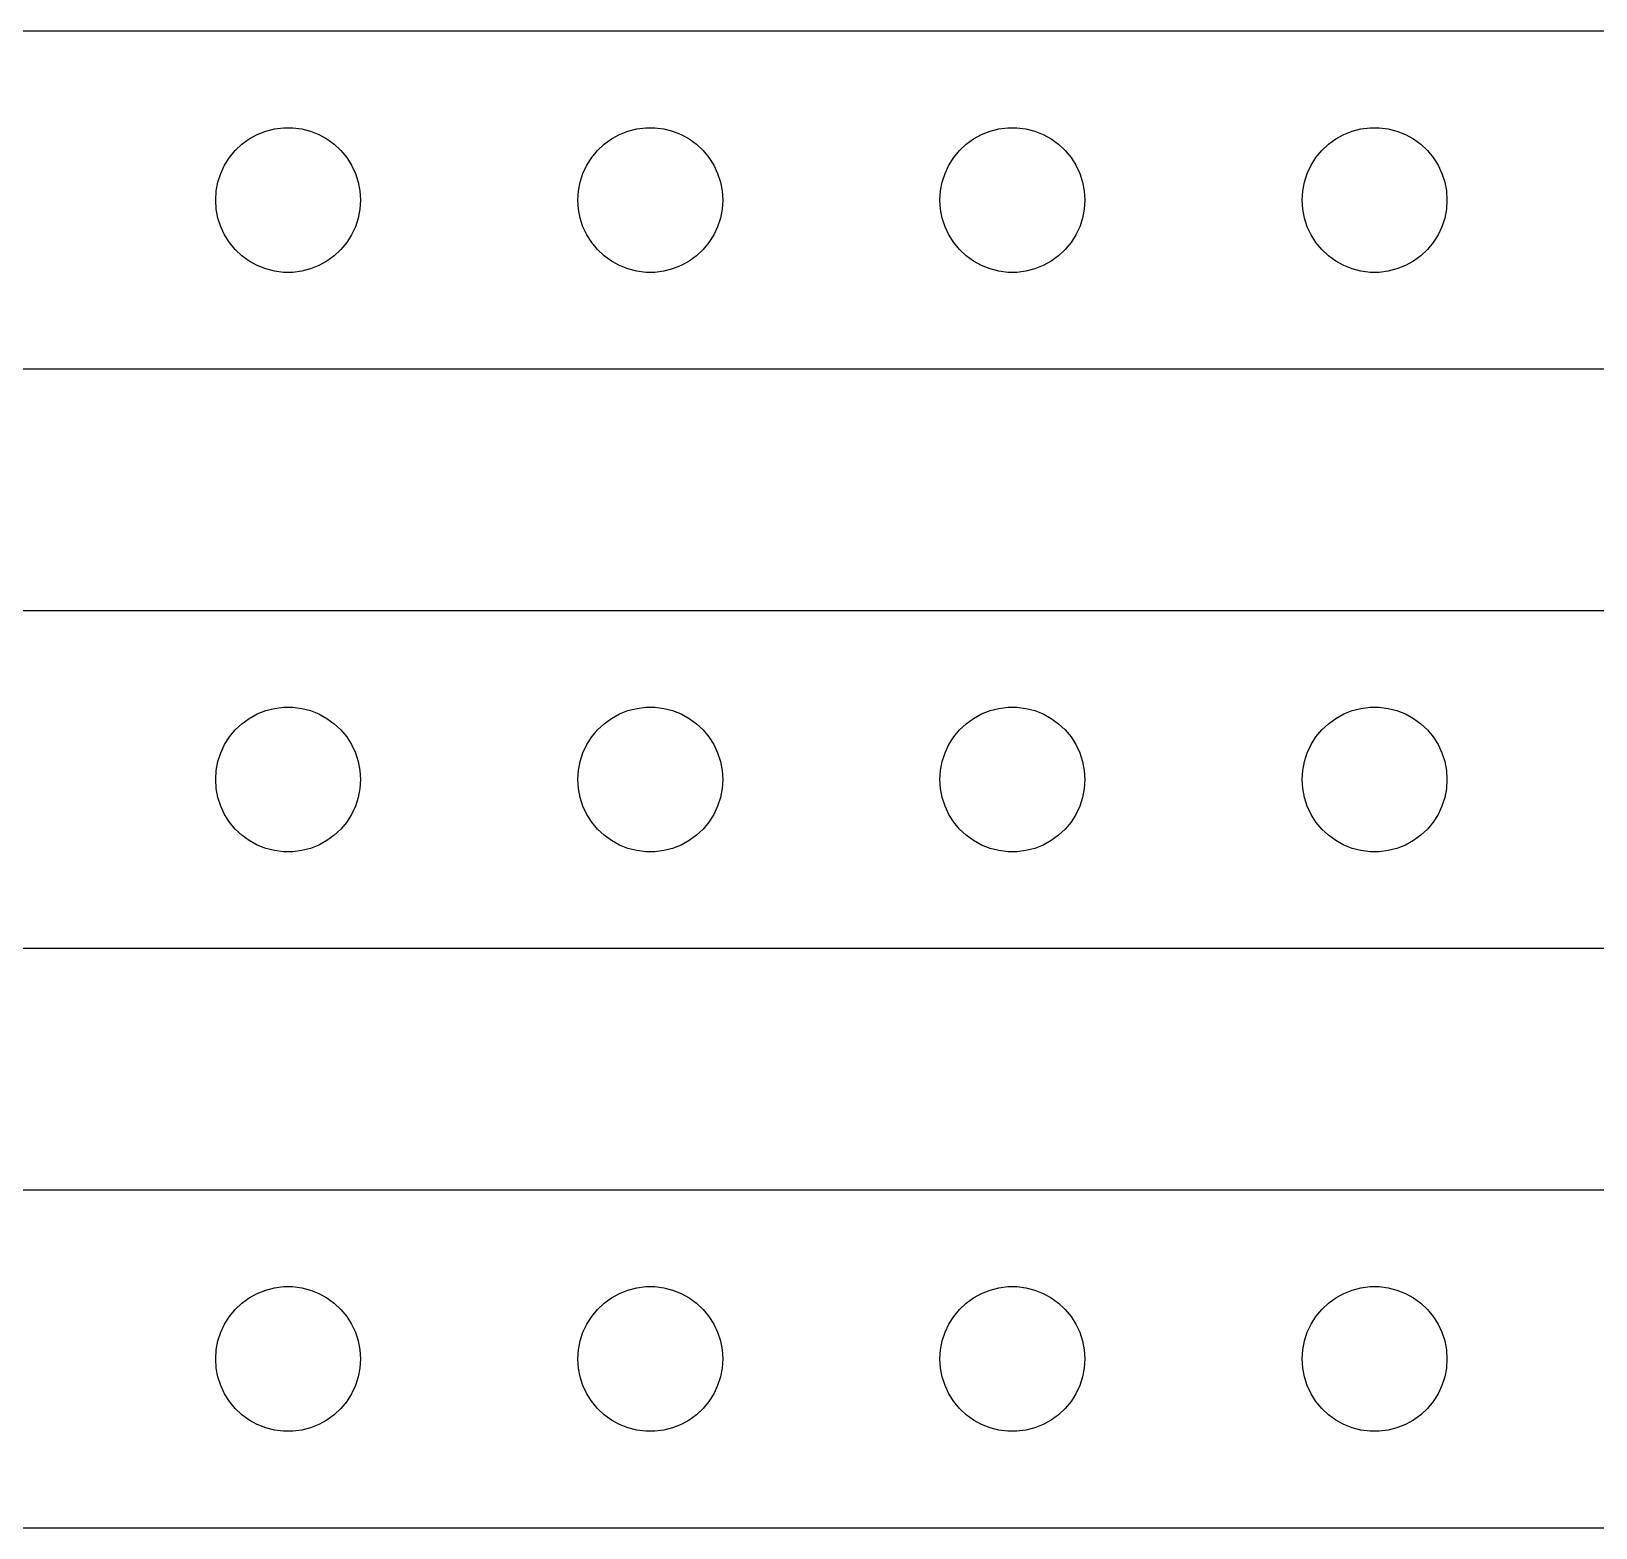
# Model space of a CAD drawing. Header units: metres. Extents: x -142 to 142, y 41 to 103.
# Drawn here: x -70.6 to -5.8, y 41 to 103 of the extents above; entities that cross this region are included whole.
import ezdxf

# ---------------------------------------------------------------- set-up
doc = ezdxf.new("R2010")
doc.units = ezdxf.units.M

msp = doc.modelspace()

# ---------------------------------------------------------------- linework, layer by layer
for p, q in [((137.314, 102.99), (-137.314, 102.99)), ((-61.9123, 98.3115), (-61.6075, 98.533)), ((-61.6075, 98.533), (-61.2773, 98.7145)), ((-61.2773, 98.7145), (-60.927, 98.8532)), ((-60.927, 98.8532), (-60.5621, 98.9469)), ((-60.5621, 98.9469), (-60.1884, 98.9941)), ((-60.1884, 98.9941), (-59.8116, 98.9941)), ((-59.8116, 98.9941), (-59.4379, 98.9469)), ((-59.4379, 98.9469), (-59.0729, 98.8532)), ((-59.0729, 98.8532), (-58.7227, 98.7145)), ((-58.7227, 98.7145), (-58.3925, 98.533)), ((-58.3925, 98.533), (-58.0877, 98.3115)), ((-46.9123, 98.3115), (-46.6075, 98.533)), ((-46.6075, 98.533), (-46.2773, 98.7145)), ((-46.2773, 98.7145), (-45.927, 98.8532)), ((-45.927, 98.8532), (-45.5621, 98.9469)), ((-45.5621, 98.9469), (-45.1884, 98.9941)), ((-45.1884, 98.9941), (-44.8116, 98.9941)), ((-44.8116, 98.9941), (-44.4379, 98.9469)), ((-44.4379, 98.9469), (-44.0729, 98.8532)), ((-44.0729, 98.8532), (-43.7227, 98.7145)), ((-43.7227, 98.7145), (-43.3925, 98.533)), ((-43.3925, 98.533), (-43.0877, 98.3115)), ((-31.9123, 98.3115), (-31.6075, 98.533)), ((-31.6075, 98.533), (-31.2773, 98.7145)), ((-31.2773, 98.7145), (-30.927, 98.8532)), ((-30.927, 98.8532), (-30.5621, 98.9469)), ((-30.5621, 98.9469), (-30.1884, 98.9941)), ((-30.1884, 98.9941), (-29.8116, 98.9941)), ((-29.8116, 98.9941), (-29.4379, 98.9469)), ((-29.4379, 98.9469), (-29.0729, 98.8532)), ((-29.0729, 98.8532), (-28.7227, 98.7145)), ((-28.7227, 98.7145), (-28.3925, 98.533)), ((-28.3925, 98.533), (-28.0877, 98.3115)), ((-16.9123, 98.3115), (-16.6075, 98.533)), ((-16.6075, 98.533), (-16.2773, 98.7145)), ((-16.2773, 98.7145), (-15.927, 98.8532)), ((-15.927, 98.8532), (-15.5621, 98.9469)), ((-15.5621, 98.9469), (-15.1884, 98.9941)), ((-15.1884, 98.9941), (-14.8116, 98.9941)), ((-14.8116, 98.9941), (-14.4379, 98.9469)), ((-14.4379, 98.9469), (-14.0729, 98.8532)), ((-14.0729, 98.8532), (-13.7227, 98.7145)), ((-13.7227, 98.7145), (-13.3925, 98.533)), ((-13.3925, 98.533), (-13.0877, 98.3115)), ((-62.427, 97.7634), (-62.1869, 98.0536)), ((-62.1869, 98.0536), (-61.9123, 98.3115)), ((-58.0877, 98.3115), (-57.8131, 98.0536)), ((-57.8131, 98.0536), (-57.5729, 97.7634)), ((-47.427, 97.7634), (-47.1869, 98.0536)), ((-47.1869, 98.0536), (-46.9123, 98.3115)), ((-43.0877, 98.3115), (-42.8131, 98.0536)), ((-42.8131, 98.0536), (-42.5729, 97.7634)), ((-32.427, 97.7634), (-32.1869, 98.0536)), ((-32.1869, 98.0536), (-31.9123, 98.3115)), ((-28.0877, 98.3115), (-27.8131, 98.0536)), ((-27.8131, 98.0536), (-27.5729, 97.7634)), ((-17.427, 97.7634), (-17.1869, 98.0536)), ((-17.1869, 98.0536), (-16.9123, 98.3115)), ((-13.0877, 98.3115), (-12.8131, 98.0536)), ((-12.8131, 98.0536), (-12.5729, 97.7634)), ((-62.7893, 97.1044), (-62.6289, 97.4453)), ((-62.6289, 97.4453), (-62.427, 97.7634)), ((-57.5729, 97.7634), (-57.3711, 97.4453)), ((-57.3711, 97.4453), (-57.2107, 97.1044)), ((-47.7893, 97.1044), (-47.6289, 97.4453)), ((-47.6289, 97.4453), (-47.427, 97.7634)), ((-42.5729, 97.7634), (-42.3711, 97.4453)), ((-42.3711, 97.4453), (-42.2107, 97.1044)), ((-32.7893, 97.1044), (-32.6289, 97.4453)), ((-32.6289, 97.4453), (-32.427, 97.7634)), ((-27.5729, 97.7634), (-27.3711, 97.4453)), ((-27.3711, 97.4453), (-27.2107, 97.1044)), ((-17.7893, 97.1044), (-17.6289, 97.4453)), ((-17.6289, 97.4453), (-17.427, 97.7634)), ((-12.5729, 97.7634), (-12.3711, 97.4453)), ((-12.3711, 97.4453), (-12.2107, 97.1044)), ((-62.9763, 96.376), (-62.9057, 96.7461)), ((-62.9057, 96.7461), (-62.7893, 97.1044)), ((-57.2107, 97.1044), (-57.0942, 96.7461)), ((-57.0942, 96.7461), (-57.0237, 96.376)), ((-47.9763, 96.376), (-47.9057, 96.7461)), ((-47.9057, 96.7461), (-47.7893, 97.1044)), ((-42.2107, 97.1044), (-42.0942, 96.7461)), ((-42.0942, 96.7461), (-42.0237, 96.376)), ((-32.9763, 96.376), (-32.9057, 96.7461)), ((-32.9057, 96.7461), (-32.7893, 97.1044)), ((-27.2107, 97.1044), (-27.0942, 96.7461)), ((-27.0942, 96.7461), (-27.0237, 96.376)), ((-17.9763, 96.376), (-17.9057, 96.7461)), ((-17.9057, 96.7461), (-17.7893, 97.1044)), ((-12.2107, 97.1044), (-12.0942, 96.7461)), ((-12.0942, 96.7461), (-12.0237, 96.376)), ((-63, 96), (-62.9763, 96.376)), ((-62.9763, 95.624), (-63, 96)), ((-57.0237, 96.376), (-57, 96)), ((-57, 96), (-57.0237, 95.624)), ((-48, 96), (-47.9763, 96.376)), ((-47.9763, 95.624), (-48, 96)), ((-42.0237, 96.376), (-42, 96)), ((-42, 96), (-42.0237, 95.624)), ((-33, 96), (-32.9763, 96.376)), ((-32.9763, 95.624), (-33, 96)), ((-27.0237, 96.376), (-27, 96)), ((-27, 96), (-27.0237, 95.624)), ((-18, 96), (-17.9763, 96.376)), ((-17.9763, 95.624), (-18, 96)), ((-12.0237, 96.376), (-12, 96)), ((-12, 96), (-12.0237, 95.624)), ((-62.9057, 95.2539), (-62.9763, 95.624)), ((-62.7893, 94.8956), (-62.9057, 95.2539)), ((-57.0942, 95.2539), (-57.2107, 94.8956)), ((-57.0237, 95.624), (-57.0942, 95.2539)), ((-47.9057, 95.2539), (-47.9763, 95.624)), ((-47.7893, 94.8956), (-47.9057, 95.2539)), ((-42.0942, 95.2539), (-42.2107, 94.8956)), ((-42.0237, 95.624), (-42.0942, 95.2539)), ((-32.9057, 95.2539), (-32.9763, 95.624)), ((-32.7893, 94.8956), (-32.9057, 95.2539)), ((-27.0942, 95.2539), (-27.2107, 94.8956)), ((-27.0237, 95.624), (-27.0942, 95.2539)), ((-17.9057, 95.2539), (-17.9763, 95.624)), ((-17.7893, 94.8956), (-17.9057, 95.2539)), ((-12.0942, 95.2539), (-12.2107, 94.8956)), ((-12.0237, 95.624), (-12.0942, 95.2539)), ((-62.6289, 94.5547), (-62.7893, 94.8956)), ((-57.2107, 94.8956), (-57.3711, 94.5547)), ((-47.6289, 94.5547), (-47.7893, 94.8956)), ((-42.2107, 94.8956), (-42.3711, 94.5547)), ((-32.6289, 94.5547), (-32.7893, 94.8956)), ((-27.2107, 94.8956), (-27.3711, 94.5547)), ((-17.6289, 94.5547), (-17.7893, 94.8956)), ((-12.2107, 94.8956), (-12.3711, 94.5547)), ((-62.427, 94.2366), (-62.6289, 94.5547)), ((-62.1869, 93.9464), (-62.427, 94.2366)), ((-57.5729, 94.2366), (-57.8131, 93.9464)), ((-57.3711, 94.5547), (-57.5729, 94.2366)), ((-47.427, 94.2366), (-47.6289, 94.5547)), ((-47.1869, 93.9464), (-47.427, 94.2366)), ((-42.5729, 94.2366), (-42.8131, 93.9464)), ((-42.3711, 94.5547), (-42.5729, 94.2366)), ((-32.427, 94.2366), (-32.6289, 94.5547)), ((-32.1869, 93.9464), (-32.427, 94.2366)), ((-27.5729, 94.2366), (-27.8131, 93.9464)), ((-27.3711, 94.5547), (-27.5729, 94.2366)), ((-17.427, 94.2366), (-17.6289, 94.5547)), ((-17.1869, 93.9464), (-17.427, 94.2366)), ((-12.5729, 94.2366), (-12.8131, 93.9464)), ((-12.3711, 94.5547), (-12.5729, 94.2366)), ((-61.9123, 93.6885), (-62.1869, 93.9464)), ((-61.6075, 93.467), (-61.9123, 93.6885)), ((-61.2773, 93.2855), (-61.6075, 93.467)), ((-58.3925, 93.467), (-58.7227, 93.2855)), ((-58.0877, 93.6885), (-58.3925, 93.467)), ((-57.8131, 93.9464), (-58.0877, 93.6885)), ((-46.9123, 93.6885), (-47.1869, 93.9464)), ((-46.6075, 93.467), (-46.9123, 93.6885)), ((-46.2773, 93.2855), (-46.6075, 93.467)), ((-43.3925, 93.467), (-43.7227, 93.2855)), ((-43.0877, 93.6885), (-43.3925, 93.467)), ((-42.8131, 93.9464), (-43.0877, 93.6885)), ((-31.9123, 93.6885), (-32.1869, 93.9464)), ((-31.6075, 93.467), (-31.9123, 93.6885)), ((-31.2773, 93.2855), (-31.6075, 93.467)), ((-28.3925, 93.467), (-28.7227, 93.2855)), ((-28.0877, 93.6885), (-28.3925, 93.467)), ((-27.8131, 93.9464), (-28.0877, 93.6885)), ((-16.9123, 93.6885), (-17.1869, 93.9464)), ((-16.6075, 93.467), (-16.9123, 93.6885)), ((-16.2773, 93.2855), (-16.6075, 93.467)), ((-13.3925, 93.467), (-13.7227, 93.2855)), ((-13.0877, 93.6885), (-13.3925, 93.467)), ((-12.8131, 93.9464), (-13.0877, 93.6885)), ((-60.927, 93.1468), (-61.2773, 93.2855)), ((-60.5621, 93.0531), (-60.927, 93.1468)), ((-60.1884, 93.0059), (-60.5621, 93.0531)), ((-59.8116, 93.0059), (-60.1884, 93.0059)), ((-59.4379, 93.0531), (-59.8116, 93.0059)), ((-59.0729, 93.1468), (-59.4379, 93.0531)), ((-58.7227, 93.2855), (-59.0729, 93.1468)), ((-45.927, 93.1468), (-46.2773, 93.2855)), ((-45.5621, 93.0531), (-45.927, 93.1468)), ((-45.1884, 93.0059), (-45.5621, 93.0531)), ((-44.8116, 93.0059), (-45.1884, 93.0059)), ((-44.4379, 93.0531), (-44.8116, 93.0059)), ((-44.0729, 93.1468), (-44.4379, 93.0531)), ((-43.7227, 93.2855), (-44.0729, 93.1468)), ((-30.927, 93.1468), (-31.2773, 93.2855)), ((-30.5621, 93.0531), (-30.927, 93.1468)), ((-30.1884, 93.0059), (-30.5621, 93.0531)), ((-29.8116, 93.0059), (-30.1884, 93.0059)), ((-29.4379, 93.0531), (-29.8116, 93.0059)), ((-29.0729, 93.1468), (-29.4379, 93.0531)), ((-28.7227, 93.2855), (-29.0729, 93.1468)), ((-15.927, 93.1468), (-16.2773, 93.2855)), ((-15.5621, 93.0531), (-15.927, 93.1468)), ((-15.1884, 93.0059), (-15.5621, 93.0531)), ((-14.8116, 93.0059), (-15.1884, 93.0059)), ((-14.4379, 93.0531), (-14.8116, 93.0059)), ((-14.0729, 93.1468), (-14.4379, 93.0531)), ((-13.7227, 93.2855), (-14.0729, 93.1468)), ((-137.314, 89.0099), (137.314, 89.0099)), ((137.314, 78.9901), (-137.314, 78.9901)), ((-61.9123, 74.3115), (-61.6075, 74.533)), ((-61.6075, 74.533), (-61.2773, 74.7145)), ((-61.2773, 74.7145), (-60.927, 74.8532)), ((-60.927, 74.8532), (-60.5621, 74.9469)), ((-60.5621, 74.9469), (-60.1884, 74.9941)), ((-60.1884, 74.9941), (-59.8116, 74.9941)), ((-59.8116, 74.9941), (-59.4379, 74.9469)), ((-59.4379, 74.9469), (-59.0729, 74.8532)), ((-59.0729, 74.8532), (-58.7227, 74.7145)), ((-58.7227, 74.7145), (-58.3925, 74.533)), ((-58.3925, 74.533), (-58.0877, 74.3115)), ((-46.9123, 74.3115), (-46.6075, 74.533)), ((-46.6075, 74.533), (-46.2773, 74.7145)), ((-46.2773, 74.7145), (-45.927, 74.8532)), ((-45.927, 74.8532), (-45.5621, 74.9469)), ((-45.5621, 74.9469), (-45.1884, 74.9941)), ((-45.1884, 74.9941), (-44.8116, 74.9941)), ((-44.8116, 74.9941), (-44.4379, 74.9469)), ((-44.4379, 74.9469), (-44.0729, 74.8532)), ((-44.0729, 74.8532), (-43.7227, 74.7145)), ((-43.7227, 74.7145), (-43.3925, 74.533)), ((-43.3925, 74.533), (-43.0877, 74.3115)), ((-31.9123, 74.3115), (-31.6075, 74.533)), ((-31.6075, 74.533), (-31.2773, 74.7145)), ((-31.2773, 74.7145), (-30.927, 74.8532)), ((-30.927, 74.8532), (-30.5621, 74.9469)), ((-30.5621, 74.9469), (-30.1884, 74.9941)), ((-30.1884, 74.9941), (-29.8116, 74.9941)), ((-29.8116, 74.9941), (-29.4379, 74.9469)), ((-29.4379, 74.9469), (-29.0729, 74.8532)), ((-29.0729, 74.8532), (-28.7227, 74.7145)), ((-28.7227, 74.7145), (-28.3925, 74.533)), ((-28.3925, 74.533), (-28.0877, 74.3115)), ((-16.9123, 74.3115), (-16.6075, 74.533)), ((-16.6075, 74.533), (-16.2773, 74.7145)), ((-16.2773, 74.7145), (-15.927, 74.8532)), ((-15.927, 74.8532), (-15.5621, 74.9469)), ((-15.5621, 74.9469), (-15.1884, 74.9941)), ((-15.1884, 74.9941), (-14.8116, 74.9941)), ((-14.8116, 74.9941), (-14.4379, 74.9469)), ((-14.4379, 74.9469), (-14.0729, 74.8532)), ((-14.0729, 74.8532), (-13.7227, 74.7145)), ((-13.7227, 74.7145), (-13.3925, 74.533)), ((-13.3925, 74.533), (-13.0877, 74.3115)), ((-62.427, 73.7634), (-62.1869, 74.0536)), ((-62.1869, 74.0536), (-61.9123, 74.3115)), ((-58.0877, 74.3115), (-57.8131, 74.0536)), ((-57.8131, 74.0536), (-57.5729, 73.7634)), ((-47.427, 73.7634), (-47.1869, 74.0536)), ((-47.1869, 74.0536), (-46.9123, 74.3115)), ((-43.0877, 74.3115), (-42.8131, 74.0536)), ((-42.8131, 74.0536), (-42.5729, 73.7634)), ((-32.427, 73.7634), (-32.1869, 74.0536)), ((-32.1869, 74.0536), (-31.9123, 74.3115)), ((-28.0877, 74.3115), (-27.8131, 74.0536)), ((-27.8131, 74.0536), (-27.5729, 73.7634)), ((-17.427, 73.7634), (-17.1869, 74.0536)), ((-17.1869, 74.0536), (-16.9123, 74.3115)), ((-13.0877, 74.3115), (-12.8131, 74.0536)), ((-12.8131, 74.0536), (-12.5729, 73.7634)), ((-62.7893, 73.1044), (-62.6289, 73.4453)), ((-62.6289, 73.4453), (-62.427, 73.7634)), ((-57.5729, 73.7634), (-57.3711, 73.4453)), ((-57.3711, 73.4453), (-57.2107, 73.1044)), ((-47.7893, 73.1044), (-47.6289, 73.4453)), ((-47.6289, 73.4453), (-47.427, 73.7634)), ((-42.5729, 73.7634), (-42.3711, 73.4453)), ((-42.3711, 73.4453), (-42.2107, 73.1044)), ((-32.7893, 73.1044), (-32.6289, 73.4453)), ((-32.6289, 73.4453), (-32.427, 73.7634)), ((-27.5729, 73.7634), (-27.3711, 73.4453)), ((-27.3711, 73.4453), (-27.2107, 73.1044)), ((-17.7893, 73.1044), (-17.6289, 73.4453)), ((-17.6289, 73.4453), (-17.427, 73.7634)), ((-12.5729, 73.7634), (-12.3711, 73.4453)), ((-12.3711, 73.4453), (-12.2107, 73.1044)), ((-62.9763, 72.376), (-62.9057, 72.7461)), ((-62.9057, 72.7461), (-62.7893, 73.1044)), ((-57.2107, 73.1044), (-57.0942, 72.7461)), ((-57.0942, 72.7461), (-57.0237, 72.376)), ((-47.9763, 72.376), (-47.9057, 72.7461)), ((-47.9057, 72.7461), (-47.7893, 73.1044)), ((-42.2107, 73.1044), (-42.0942, 72.7461)), ((-42.0942, 72.7461), (-42.0237, 72.376)), ((-32.9763, 72.376), (-32.9057, 72.7461)), ((-32.9057, 72.7461), (-32.7893, 73.1044)), ((-27.2107, 73.1044), (-27.0942, 72.7461)), ((-27.0942, 72.7461), (-27.0237, 72.376)), ((-17.9763, 72.376), (-17.9057, 72.7461)), ((-17.9057, 72.7461), (-17.7893, 73.1044)), ((-12.2107, 73.1044), (-12.0942, 72.7461)), ((-12.0942, 72.7461), (-12.0237, 72.376)), ((-63, 72), (-62.9763, 72.376)), ((-62.9763, 71.624), (-63, 72)), ((-57.0237, 72.376), (-57, 72)), ((-57, 72), (-57.0237, 71.624)), ((-48, 72), (-47.9763, 72.376)), ((-47.9763, 71.624), (-48, 72)), ((-42.0237, 72.376), (-42, 72)), ((-42, 72), (-42.0237, 71.624)), ((-33, 72), (-32.9763, 72.376)), ((-32.9763, 71.624), (-33, 72)), ((-27.0237, 72.376), (-27, 72)), ((-27, 72), (-27.0237, 71.624)), ((-18, 72), (-17.9763, 72.376)), ((-17.9763, 71.624), (-18, 72)), ((-12.0237, 72.376), (-12, 72)), ((-12, 72), (-12.0237, 71.624)), ((-62.9057, 71.2539), (-62.9763, 71.624)), ((-57.0237, 71.624), (-57.0942, 71.2539)), ((-47.9057, 71.2539), (-47.9763, 71.624)), ((-42.0237, 71.624), (-42.0942, 71.2539)), ((-32.9057, 71.2539), (-32.9763, 71.624)), ((-27.0237, 71.624), (-27.0942, 71.2539)), ((-17.9057, 71.2539), (-17.9763, 71.624)), ((-12.0237, 71.624), (-12.0942, 71.2539)), ((-62.7893, 70.8956), (-62.9057, 71.2539)), ((-62.6289, 70.5547), (-62.7893, 70.8956)), ((-57.2107, 70.8956), (-57.3711, 70.5547)), ((-57.0942, 71.2539), (-57.2107, 70.8956)), ((-47.7893, 70.8956), (-47.9057, 71.2539)), ((-47.6289, 70.5547), (-47.7893, 70.8956)), ((-42.2107, 70.8956), (-42.3711, 70.5547)), ((-42.0942, 71.2539), (-42.2107, 70.8956)), ((-32.7893, 70.8956), (-32.9057, 71.2539)), ((-32.6289, 70.5547), (-32.7893, 70.8956)), ((-27.2107, 70.8956), (-27.3711, 70.5547)), ((-27.0942, 71.2539), (-27.2107, 70.8956)), ((-17.7893, 70.8956), (-17.9057, 71.2539)), ((-17.6289, 70.5547), (-17.7893, 70.8956)), ((-12.2107, 70.8956), (-12.3711, 70.5547)), ((-12.0942, 71.2539), (-12.2107, 70.8956)), ((-62.427, 70.2366), (-62.6289, 70.5547)), ((-62.1869, 69.9464), (-62.427, 70.2366)), ((-57.5729, 70.2366), (-57.8131, 69.9464)), ((-57.3711, 70.5547), (-57.5729, 70.2366)), ((-47.427, 70.2366), (-47.6289, 70.5547)), ((-47.1869, 69.9464), (-47.427, 70.2366)), ((-42.5729, 70.2366), (-42.8131, 69.9464)), ((-42.3711, 70.5547), (-42.5729, 70.2366)), ((-32.427, 70.2366), (-32.6289, 70.5547)), ((-32.1869, 69.9464), (-32.427, 70.2366)), ((-27.5729, 70.2366), (-27.8131, 69.9464)), ((-27.3711, 70.5547), (-27.5729, 70.2366)), ((-17.427, 70.2366), (-17.6289, 70.5547)), ((-17.1869, 69.9464), (-17.427, 70.2366)), ((-12.5729, 70.2366), (-12.8131, 69.9464)), ((-12.3711, 70.5547), (-12.5729, 70.2366)), ((-61.9123, 69.6885), (-62.1869, 69.9464)), ((-61.6075, 69.467), (-61.9123, 69.6885)), ((-61.2773, 69.2855), (-61.6075, 69.467)), ((-58.3925, 69.467), (-58.7227, 69.2855)), ((-58.0877, 69.6885), (-58.3925, 69.467)), ((-57.8131, 69.9464), (-58.0877, 69.6885)), ((-46.9123, 69.6885), (-47.1869, 69.9464)), ((-46.6075, 69.467), (-46.9123, 69.6885)), ((-46.2773, 69.2855), (-46.6075, 69.467)), ((-43.3925, 69.467), (-43.7227, 69.2855)), ((-43.0877, 69.6885), (-43.3925, 69.467)), ((-42.8131, 69.9464), (-43.0877, 69.6885)), ((-31.9123, 69.6885), (-32.1869, 69.9464)), ((-31.6075, 69.467), (-31.9123, 69.6885)), ((-31.2773, 69.2855), (-31.6075, 69.467)), ((-28.3925, 69.467), (-28.7227, 69.2855)), ((-28.0877, 69.6885), (-28.3925, 69.467)), ((-27.8131, 69.9464), (-28.0877, 69.6885)), ((-16.9123, 69.6885), (-17.1869, 69.9464)), ((-16.6075, 69.467), (-16.9123, 69.6885)), ((-16.2773, 69.2855), (-16.6075, 69.467)), ((-13.3925, 69.467), (-13.7227, 69.2855)), ((-13.0877, 69.6885), (-13.3925, 69.467)), ((-12.8131, 69.9464), (-13.0877, 69.6885)), ((-60.927, 69.1468), (-61.2773, 69.2855)), ((-60.5621, 69.0531), (-60.927, 69.1468)), ((-60.1884, 69.0059), (-60.5621, 69.0531)), ((-59.8116, 69.0059), (-60.1884, 69.0059)), ((-59.4379, 69.0531), (-59.8116, 69.0059)), ((-59.0729, 69.1468), (-59.4379, 69.0531)), ((-58.7227, 69.2855), (-59.0729, 69.1468)), ((-45.927, 69.1468), (-46.2773, 69.2855)), ((-45.5621, 69.0531), (-45.927, 69.1468)), ((-45.1884, 69.0059), (-45.5621, 69.0531)), ((-44.8116, 69.0059), (-45.1884, 69.0059)), ((-44.4379, 69.0531), (-44.8116, 69.0059)), ((-44.0729, 69.1468), (-44.4379, 69.0531)), ((-43.7227, 69.2855), (-44.0729, 69.1468)), ((-30.927, 69.1468), (-31.2773, 69.2855)), ((-30.5621, 69.0531), (-30.927, 69.1468)), ((-30.1884, 69.0059), (-30.5621, 69.0531)), ((-29.8116, 69.0059), (-30.1884, 69.0059)), ((-29.4379, 69.0531), (-29.8116, 69.0059)), ((-29.0729, 69.1468), (-29.4379, 69.0531)), ((-28.7227, 69.2855), (-29.0729, 69.1468)), ((-15.927, 69.1468), (-16.2773, 69.2855)), ((-15.5621, 69.0531), (-15.927, 69.1468)), ((-15.1884, 69.0059), (-15.5621, 69.0531)), ((-14.8116, 69.0059), (-15.1884, 69.0059)), ((-14.4379, 69.0531), (-14.8116, 69.0059)), ((-14.0729, 69.1468), (-14.4379, 69.0531)), ((-13.7227, 69.2855), (-14.0729, 69.1468)), ((-137.314, 65.0099), (137.314, 65.0099)), ((137.314, 54.9901), (-137.314, 54.9901)), ((-61.6075, 50.533), (-61.2773, 50.7145)), ((-61.2773, 50.7145), (-60.927, 50.8532)), ((-60.927, 50.8532), (-60.5621, 50.9469)), ((-60.5621, 50.9469), (-60.1884, 50.9941)), ((-60.1884, 50.9941), (-59.8116, 50.9941)), ((-59.8116, 50.9941), (-59.4379, 50.9469)), ((-59.4379, 50.9469), (-59.0729, 50.8532)), ((-59.0729, 50.8532), (-58.7227, 50.7145)), ((-58.7227, 50.7145), (-58.3925, 50.533)), ((-46.6075, 50.533), (-46.2773, 50.7145)), ((-46.2773, 50.7145), (-45.927, 50.8532)), ((-45.927, 50.8532), (-45.5621, 50.9469)), ((-45.5621, 50.9469), (-45.1884, 50.9941)), ((-45.1884, 50.9941), (-44.8116, 50.9941)), ((-44.8116, 50.9941), (-44.4379, 50.9469)), ((-44.4379, 50.9469), (-44.0729, 50.8532)), ((-44.0729, 50.8532), (-43.7227, 50.7145)), ((-43.7227, 50.7145), (-43.3925, 50.533)), ((-31.6075, 50.533), (-31.2773, 50.7145)), ((-31.2773, 50.7145), (-30.927, 50.8532)), ((-30.927, 50.8532), (-30.5621, 50.9469)), ((-30.5621, 50.9469), (-30.1884, 50.9941)), ((-30.1884, 50.9941), (-29.8116, 50.9941)), ((-29.8116, 50.9941), (-29.4379, 50.9469)), ((-29.4379, 50.9469), (-29.0729, 50.8532)), ((-29.0729, 50.8532), (-28.7227, 50.7145)), ((-28.7227, 50.7145), (-28.3925, 50.533)), ((-16.6075, 50.533), (-16.2773, 50.7145)), ((-16.2773, 50.7145), (-15.927, 50.8532)), ((-15.927, 50.8532), (-15.5621, 50.9469)), ((-15.5621, 50.9469), (-15.1884, 50.9941)), ((-15.1884, 50.9941), (-14.8116, 50.9941)), ((-14.8116, 50.9941), (-14.4379, 50.9469)), ((-14.4379, 50.9469), (-14.0729, 50.8532)), ((-14.0729, 50.8532), (-13.7227, 50.7145)), ((-13.7227, 50.7145), (-13.3925, 50.533)), ((-62.427, 49.7634), (-62.1869, 50.0536)), ((-62.1869, 50.0536), (-61.9123, 50.3115)), ((-61.9123, 50.3115), (-61.6075, 50.533)), ((-58.3925, 50.533), (-58.0877, 50.3115)), ((-58.0877, 50.3115), (-57.8131, 50.0536)), ((-57.8131, 50.0536), (-57.5729, 49.7634)), ((-47.427, 49.7634), (-47.1869, 50.0536)), ((-47.1869, 50.0536), (-46.9123, 50.3115)), ((-46.9123, 50.3115), (-46.6075, 50.533)), ((-43.3925, 50.533), (-43.0877, 50.3115)), ((-43.0877, 50.3115), (-42.8131, 50.0536)), ((-42.8131, 50.0536), (-42.5729, 49.7634)), ((-32.427, 49.7634), (-32.1869, 50.0536)), ((-32.1869, 50.0536), (-31.9123, 50.3115)), ((-31.9123, 50.3115), (-31.6075, 50.533)), ((-28.3925, 50.533), (-28.0877, 50.3115)), ((-28.0877, 50.3115), (-27.8131, 50.0536)), ((-27.8131, 50.0536), (-27.5729, 49.7634)), ((-17.427, 49.7634), (-17.1869, 50.0536)), ((-17.1869, 50.0536), (-16.9123, 50.3115)), ((-16.9123, 50.3115), (-16.6075, 50.533)), ((-13.3925, 50.533), (-13.0877, 50.3115)), ((-13.0877, 50.3115), (-12.8131, 50.0536)), ((-12.8131, 50.0536), (-12.5729, 49.7634)), ((-62.7893, 49.1044), (-62.6289, 49.4453)), ((-62.6289, 49.4453), (-62.427, 49.7634)), ((-57.5729, 49.7634), (-57.3711, 49.4453)), ((-57.3711, 49.4453), (-57.2107, 49.1044)), ((-47.7893, 49.1044), (-47.6289, 49.4453)), ((-47.6289, 49.4453), (-47.427, 49.7634)), ((-42.5729, 49.7634), (-42.3711, 49.4453)), ((-42.3711, 49.4453), (-42.2107, 49.1044)), ((-32.7893, 49.1044), (-32.6289, 49.4453)), ((-32.6289, 49.4453), (-32.427, 49.7634)), ((-27.5729, 49.7634), (-27.3711, 49.4453)), ((-27.3711, 49.4453), (-27.2107, 49.1044)), ((-17.7893, 49.1044), (-17.6289, 49.4453)), ((-17.6289, 49.4453), (-17.427, 49.7634)), ((-12.5729, 49.7634), (-12.3711, 49.4453)), ((-12.3711, 49.4453), (-12.2107, 49.1044)), ((-62.9763, 48.376), (-62.9057, 48.7461)), ((-62.9057, 48.7461), (-62.7893, 49.1044)), ((-57.2107, 49.1044), (-57.0942, 48.7461)), ((-57.0942, 48.7461), (-57.0237, 48.376)), ((-47.9763, 48.376), (-47.9057, 48.7461)), ((-47.9057, 48.7461), (-47.7893, 49.1044)), ((-42.2107, 49.1044), (-42.0942, 48.7461)), ((-42.0942, 48.7461), (-42.0237, 48.376)), ((-32.9763, 48.376), (-32.9057, 48.7461)), ((-32.9057, 48.7461), (-32.7893, 49.1044)), ((-27.2107, 49.1044), (-27.0942, 48.7461)), ((-27.0942, 48.7461), (-27.0237, 48.376)), ((-17.9763, 48.376), (-17.9057, 48.7461)), ((-17.9057, 48.7461), (-17.7893, 49.1044)), ((-12.2107, 49.1044), (-12.0942, 48.7461)), ((-12.0942, 48.7461), (-12.0237, 48.376)), ((-63, 48), (-62.9763, 48.376)), ((-62.9763, 47.624), (-63, 48)), ((-57.0237, 48.376), (-57, 48)), ((-57, 48), (-57.0237, 47.624)), ((-48, 48), (-47.9763, 48.376)), ((-47.9763, 47.624), (-48, 48)), ((-42.0237, 48.376), (-42, 48)), ((-42, 48), (-42.0237, 47.624)), ((-33, 48), (-32.9763, 48.376)), ((-32.9763, 47.624), (-33, 48)), ((-27.0237, 48.376), (-27, 48)), ((-27, 48), (-27.0237, 47.624)), ((-18, 48), (-17.9763, 48.376)), ((-17.9763, 47.624), (-18, 48)), ((-12.0237, 48.376), (-12, 48)), ((-12, 48), (-12.0237, 47.624)), ((-62.9057, 47.2539), (-62.9763, 47.624)), ((-57.0237, 47.624), (-57.0942, 47.2539)), ((-47.9057, 47.2539), (-47.9763, 47.624)), ((-42.0237, 47.624), (-42.0942, 47.2539)), ((-32.9057, 47.2539), (-32.9763, 47.624)), ((-27.0237, 47.624), (-27.0942, 47.2539)), ((-17.9057, 47.2539), (-17.9763, 47.624)), ((-12.0237, 47.624), (-12.0942, 47.2539)), ((-62.7893, 46.8956), (-62.9057, 47.2539)), ((-62.6289, 46.5547), (-62.7893, 46.8956)), ((-57.2107, 46.8956), (-57.3711, 46.5547)), ((-57.0942, 47.2539), (-57.2107, 46.8956)), ((-47.7893, 46.8956), (-47.9057, 47.2539)), ((-47.6289, 46.5547), (-47.7893, 46.8956)), ((-42.2107, 46.8956), (-42.3711, 46.5547)), ((-42.0942, 47.2539), (-42.2107, 46.8956)), ((-32.7893, 46.8956), (-32.9057, 47.2539)), ((-32.6289, 46.5547), (-32.7893, 46.8956)), ((-27.2107, 46.8956), (-27.3711, 46.5547)), ((-27.0942, 47.2539), (-27.2107, 46.8956)), ((-17.7893, 46.8956), (-17.9057, 47.2539)), ((-17.6289, 46.5547), (-17.7893, 46.8956)), ((-12.2107, 46.8956), (-12.3711, 46.5547)), ((-12.0942, 47.2539), (-12.2107, 46.8956)), ((-62.427, 46.2366), (-62.6289, 46.5547)), ((-62.1869, 45.9464), (-62.427, 46.2366)), ((-57.5729, 46.2366), (-57.8131, 45.9464)), ((-57.3711, 46.5547), (-57.5729, 46.2366)), ((-47.427, 46.2366), (-47.6289, 46.5547)), ((-47.1869, 45.9464), (-47.427, 46.2366)), ((-42.5729, 46.2366), (-42.8131, 45.9464)), ((-42.3711, 46.5547), (-42.5729, 46.2366)), ((-32.427, 46.2366), (-32.6289, 46.5547)), ((-32.1869, 45.9464), (-32.427, 46.2366)), ((-27.5729, 46.2366), (-27.8131, 45.9464)), ((-27.3711, 46.5547), (-27.5729, 46.2366)), ((-17.427, 46.2366), (-17.6289, 46.5547)), ((-17.1869, 45.9464), (-17.427, 46.2366)), ((-12.5729, 46.2366), (-12.8131, 45.9464)), ((-12.3711, 46.5547), (-12.5729, 46.2366)), ((-61.9123, 45.6885), (-62.1869, 45.9464)), ((-61.6075, 45.467), (-61.9123, 45.6885)), ((-61.2773, 45.2855), (-61.6075, 45.467)), ((-58.3925, 45.467), (-58.7227, 45.2855)), ((-58.0877, 45.6885), (-58.3925, 45.467)), ((-57.8131, 45.9464), (-58.0877, 45.6885)), ((-46.9123, 45.6885), (-47.1869, 45.9464)), ((-46.6075, 45.467), (-46.9123, 45.6885)), ((-46.2773, 45.2855), (-46.6075, 45.467)), ((-43.3925, 45.467), (-43.7227, 45.2855)), ((-43.0877, 45.6885), (-43.3925, 45.467)), ((-42.8131, 45.9464), (-43.0877, 45.6885)), ((-31.9123, 45.6885), (-32.1869, 45.9464)), ((-31.6075, 45.467), (-31.9123, 45.6885)), ((-31.2773, 45.2855), (-31.6075, 45.467)), ((-28.3925, 45.467), (-28.7227, 45.2855)), ((-28.0877, 45.6885), (-28.3925, 45.467)), ((-27.8131, 45.9464), (-28.0877, 45.6885)), ((-16.9123, 45.6885), (-17.1869, 45.9464)), ((-16.6075, 45.467), (-16.9123, 45.6885)), ((-16.2773, 45.2855), (-16.6075, 45.467)), ((-13.3925, 45.467), (-13.7227, 45.2855)), ((-13.0877, 45.6885), (-13.3925, 45.467)), ((-12.8131, 45.9464), (-13.0877, 45.6885)), ((-60.927, 45.1468), (-61.2773, 45.2855)), ((-60.5621, 45.0531), (-60.927, 45.1468)), ((-60.1884, 45.0059), (-60.5621, 45.0531)), ((-59.8116, 45.0059), (-60.1884, 45.0059)), ((-59.4379, 45.0531), (-59.8116, 45.0059)), ((-59.0729, 45.1468), (-59.4379, 45.0531)), ((-58.7227, 45.2855), (-59.0729, 45.1468)), ((-45.927, 45.1468), (-46.2773, 45.2855)), ((-45.5621, 45.0531), (-45.927, 45.1468)), ((-45.1884, 45.0059), (-45.5621, 45.0531)), ((-44.8116, 45.0059), (-45.1884, 45.0059)), ((-44.4379, 45.0531), (-44.8116, 45.0059)), ((-44.0729, 45.1468), (-44.4379, 45.0531)), ((-43.7227, 45.2855), (-44.0729, 45.1468)), ((-30.927, 45.1468), (-31.2773, 45.2855)), ((-30.5621, 45.0531), (-30.927, 45.1468)), ((-30.1884, 45.0059), (-30.5621, 45.0531)), ((-29.8116, 45.0059), (-30.1884, 45.0059)), ((-29.4379, 45.0531), (-29.8116, 45.0059)), ((-29.0729, 45.1468), (-29.4379, 45.0531)), ((-28.7227, 45.2855), (-29.0729, 45.1468)), ((-15.927, 45.1468), (-16.2773, 45.2855)), ((-15.5621, 45.0531), (-15.927, 45.1468)), ((-15.1884, 45.0059), (-15.5621, 45.0531)), ((-14.8116, 45.0059), (-15.1884, 45.0059)), ((-14.4379, 45.0531), (-14.8116, 45.0059)), ((-14.0729, 45.1468), (-14.4379, 45.0531)), ((-13.7227, 45.2855), (-14.0729, 45.1468)), ((-137.314, 41.0099), (137.314, 41.0099))]:
    msp.add_line(p, q)

doc.saveas('drawing.dxf')
